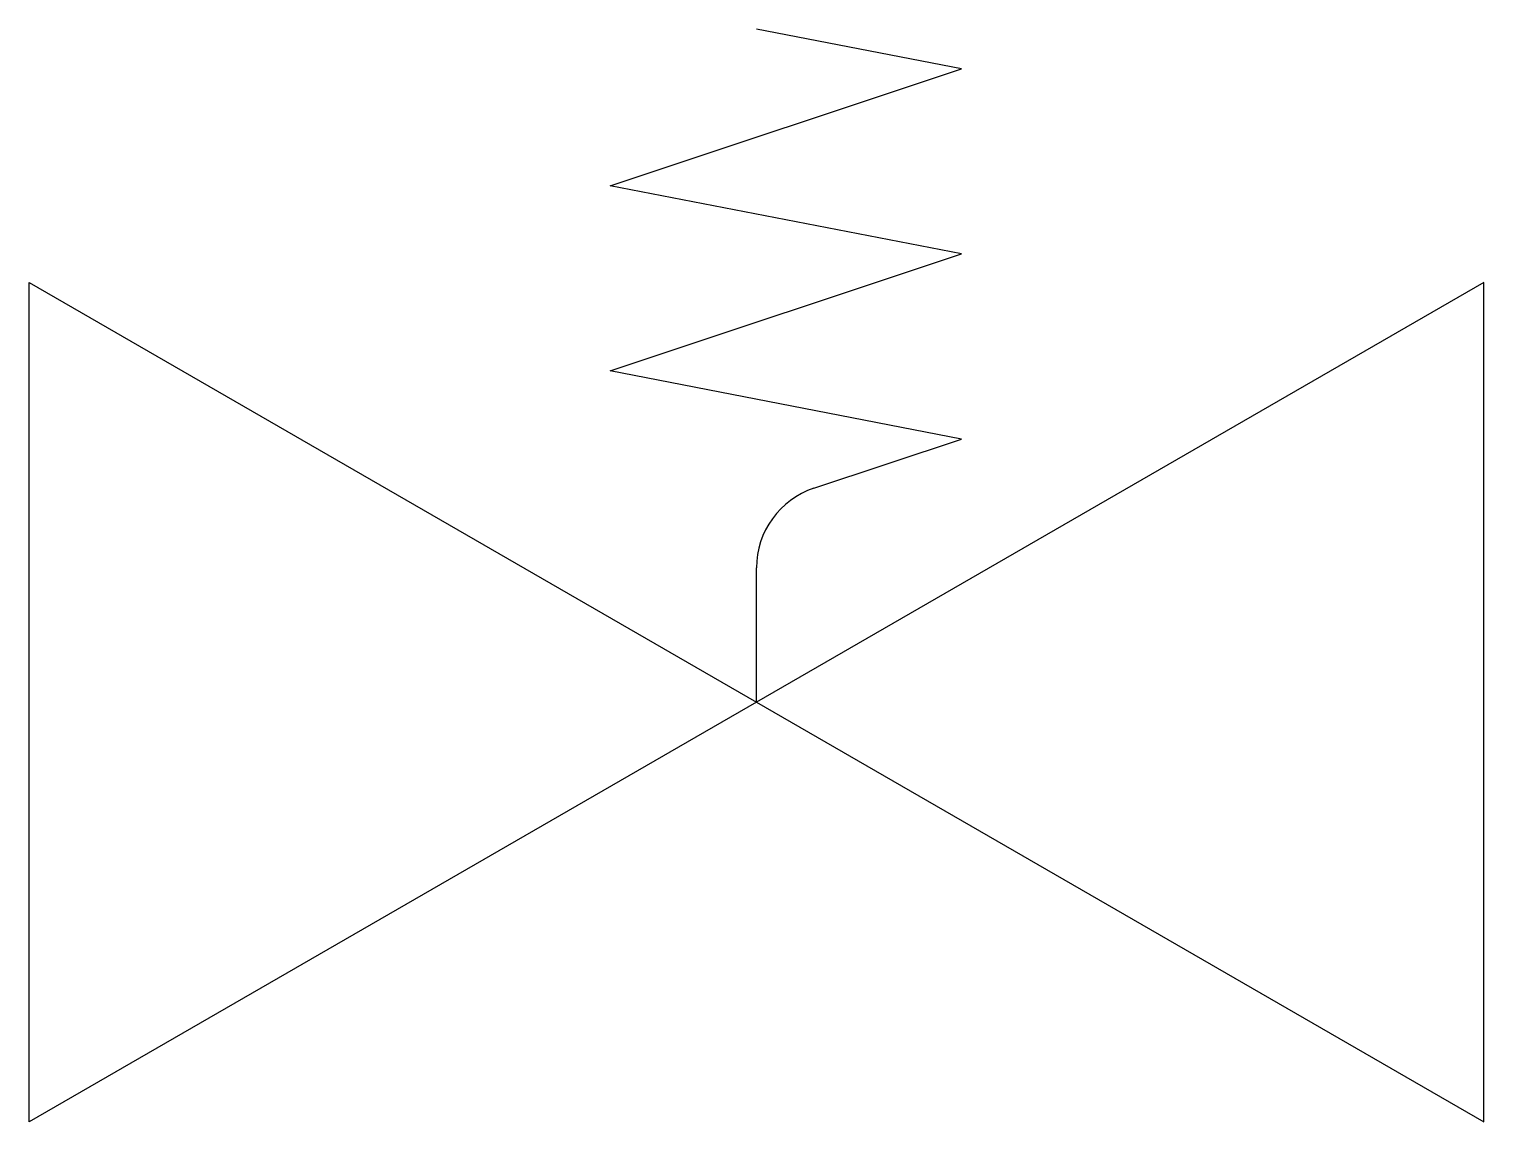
# Model space of a CAD drawing. Header units: millimetres. Extents: x -10136.235 to -10135.975, y 54.424 to 54.62.
import ezdxf

# ---------------------------------------------------------------- set-up
doc = ezdxf.new("R2010")
doc.units = ezdxf.units.MM
doc.header["$LTSCALE"] = 10
doc.layers.add('Tub_Válvulas', color=2, linetype='Continuous')

msp = doc.modelspace()

# ---------------------------------------------------------------- linework, layer by layer
at = {"layer": 'Tub_Válvulas'}
for p, q in [((-10136.06833437537, 54.61260850788205), (-10136.1049197413, 54.61971753071729)), ((-10136.13105214752, 54.59171668434277), (-10136.06833437537, 54.61260850788205)), ((-10136.06833437537, 54.57952978766597), (-10136.13105214752, 54.59171668434277)), ((-10136.13105214752, 54.55863796412669), (-10136.06833437537, 54.57952978766597)), ((-10136.06833437537, 54.54645106744992), (-10136.13105214752, 54.55863796412669)), ((-10136.09466027812, 54.53768168525233), (-10136.06833437537, 54.54645106744992)), ((-10136.1049197413, 54.49944446646176), (-10136.1049197413, 54.52345047621436))]:
    msp.add_line(p, q, dxfattribs=at)
for points in [[(-10136.23482355187, 54.42444446646224), (-10136.23482355187, 54.57444446646128), (-10136.1049197413, 54.49944446646176)], [(-10135.97501593073, 54.42444446646224), (-10135.97501593073, 54.57444446646128), (-10136.1049197413, 54.49944446646176)]]:
    msp.add_lwpolyline(points, close=True, dxfattribs=at)
msp.add_arc((-10136.08991974129, 54.52345047621436), 0.015, 108.4233547048976, 180, dxfattribs=at)

doc.saveas('drawing.dxf')
